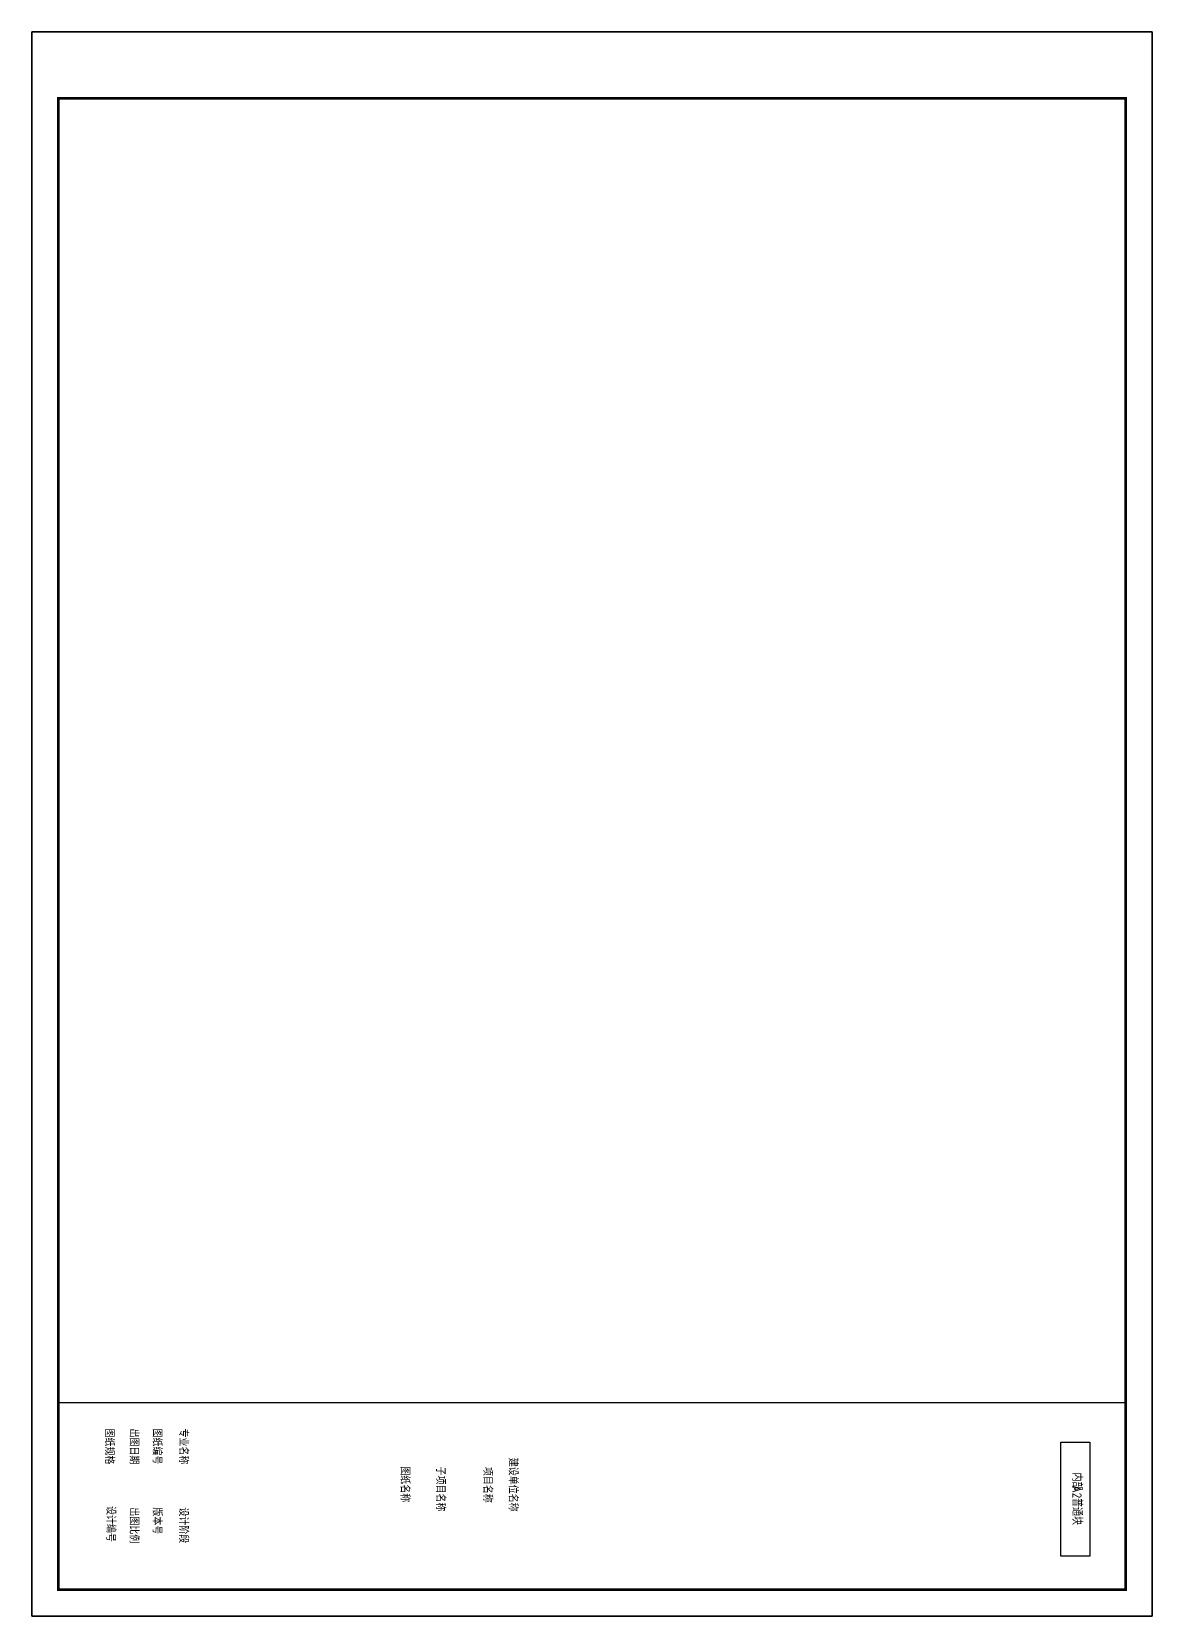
# Model space of a CAD drawing. Extents: x 155929 to 1124874, y 48921 to 424676.
# Drawn here: x 750340 to 792340, y 181871 to 241271 of the extents above; entities that cross this region are included whole.
import ezdxf
from ezdxf.enums import TextEntityAlignment as Align

# ---------------------------------------------------------------- set-up
doc = ezdxf.new("R2010")
doc.units = 0
doc.header["$LTSCALE"] = 1000
doc.header["$MEASUREMENT"] = 0
for name, color, linetype in [('dy_quyu', 7, 'Continuous'), ('PUB_TEXT', 7, 'Continuous'), ('tuqian_neibu_pl', 7, 'Continuous')]:
    doc.layers.add(name, color=color, linetype=linetype)
doc.styles.get("Standard").update_dxf_attribs({"font": 'gbenor.shx', "bigfont": 'gbcbig.shx'})
doc.styles.add('宋体', font='', dxfattribs={"width": 0.8})
doc.styles.get('宋体').set_extended_font_data('SimSun')

# ---------------------------------------------------------------- blocks, each defined once
blk = doc.blocks.new('A2普通块')
for points in [[(-7000, 0), (0, 0), (0, 40000), (-7000, 40000)], [(-5526, 38657), (-1251, 38657), (-1251, 37576), (-5526, 37576)]]:
    blk.add_lwpolyline(points, close=True)
at = {"layer": 'PUB_TEXT'}
for s, height, p in [('内部', 337.6, (-4390, 38003)), ('A2', 350, (-3899, 38003)), ('普通块', 337.6, (-3432, 38003))]:
    blk.add_text(s, height=height, dxfattribs=at).set_placement(p)
blk = doc.blocks.new('A2_202511250831')
blk.add_lwpolyline([(58400, 41000), (51400, 41000), (51400, 1000), (58400, 1000)], close=True)
at = {"layer": 'tuqian_neibu_pl'}
blk.add_lwpolyline([(0, 0), (59400, 0), (59400, 42000), (0, 42000)], close=True, dxfattribs=at)
at = {"layer": 'tuqian_neibu_pl', "const_width": 100}
blk.add_lwpolyline([(2500, 1000), (58400, 1000), (58400, 41000), (2500, 41000)], close=True, dxfattribs=at)
blk.add_blockref('A2普通块', (58400, 1000))
at = {"style": '宋体', "width": 0.8}
for tag, p in [('建设单位名称', (54489, 18064)), ('项目名称', (54489, 17109)), ('子项目名称', (54643, 15343)), ('图纸名称', (54481, 14011))]:
    blk.add_attdef(tag, text='', height=300, dxfattribs=at).set_placement(p, align=Align.MIDDLE_CENTER)
for tag, p in [('专业名称', (52361, 5855)), ('设计阶段', (55318, 5855)), ('图纸编号', (52361, 4866)), ('版本号', (55318, 4866)), ('出图日期', (52361, 4000)), ('出图比例', (55318, 4000)), ('图纸规格', (52361, 3078)), ('设计编号', (55265, 3129))]:
    blk.add_attdef(tag, text='', height=300, dxfattribs=at).set_placement(p, align=Align.TOP_LEFT)

msp = doc.modelspace()

# ---------------------------------------------------------------- linework, layer by layer
at = {"layer": 'dy_quyu'}
msp.add_lwpolyline([(750340, 181871), (750340, 241271), (792340, 241271), (792340, 181871)], close=True, dxfattribs=at)
msp.add_lwpolyline([(750340, 181871), (750340, 241271), (792340, 241271), (792340, 181871)], close=True, dxfattribs=at)

# ---------------------------------------------------------------- block references
ref = msp.add_blockref('A2_202511250831', (750340, 241271), dxfattribs=dict(at, rotation=270))
ref.add_attrib('项目名称_001', '项目名称', (767294, 187469), dxfattribs={"layer": '0', "height": 300, "rotation": 270, "style": '宋体', "width": 0.8})
ref.add_attrib('图纸名称_001', '图纸名称', (764196, 187491), dxfattribs={"layer": '0', "height": 300, "rotation": 270, "style": '宋体', "width": 0.8})
ref.add_attrib('子项目名称_001', '子项目名称', (765528, 187484), dxfattribs={"layer": '0', "height": 300, "rotation": 270, "style": '宋体', "width": 0.8})
ref.add_attrib('建设单位名称_001', '建设单位名称', (768249, 187811), dxfattribs={"layer": '0', "height": 300, "rotation": 270, "style": '宋体', "width": 0.8})
ref.add_attrib('专业名称', '专业名称', dxfattribs={"layer": '0', "height": 300, "rotation": 270, "style": '宋体', "width": 0.8}).set_placement((756195, 188909), align=Align.TOP_LEFT)
ref.add_attrib('设计阶段', '设计阶段', dxfattribs={"layer": '0', "height": 300, "rotation": 270, "style": '宋体', "width": 0.8}).set_placement((756195, 185952), align=Align.TOP_LEFT)
ref.add_attrib('图纸编号', '图纸编号', dxfattribs={"layer": '0', "height": 300, "rotation": 270, "style": '宋体', "width": 0.8}).set_placement((755206, 188909), align=Align.TOP_LEFT)
ref.add_attrib('版本号', '版本号', dxfattribs={"layer": '0', "height": 300, "rotation": 270, "style": '宋体', "width": 0.8}).set_placement((755206, 185952), align=Align.TOP_LEFT)
ref.add_attrib('出图日期', '出图日期', dxfattribs={"layer": '0', "height": 300, "rotation": 270, "style": '宋体', "width": 0.8}).set_placement((754341, 188909), align=Align.TOP_LEFT)
ref.add_attrib('出图比例', '出图比例', dxfattribs={"layer": '0', "height": 300, "rotation": 270, "style": '宋体', "width": 0.8}).set_placement((754341, 185952), align=Align.TOP_LEFT)
ref.add_attrib('图纸规格', '图纸规格', dxfattribs={"layer": '0', "height": 300, "rotation": 270, "style": '宋体', "width": 0.8}).set_placement((753419, 188909), align=Align.TOP_LEFT)
ref.add_attrib('设计编号', '设计编号', dxfattribs={"layer": '0', "height": 300, "rotation": 270, "style": '宋体', "width": 0.8}).set_placement((753470, 186006), align=Align.TOP_LEFT)
ref = msp.add_blockref('A2_202511250831', (750340, 241271), dxfattribs=dict(at, rotation=270))
ref.add_attrib('项目名称_001', '项目名称', (767294, 187469), dxfattribs={"layer": '0', "height": 300, "rotation": 270, "style": '宋体', "width": 0.8})
ref.add_attrib('图纸名称_001', '图纸名称', (764196, 187491), dxfattribs={"layer": '0', "height": 300, "rotation": 270, "style": '宋体', "width": 0.8})
ref.add_attrib('子项目名称_001', '子项目名称', (765528, 187484), dxfattribs={"layer": '0', "height": 300, "rotation": 270, "style": '宋体', "width": 0.8})
ref.add_attrib('建设单位名称_001', '建设单位名称', (768249, 187811), dxfattribs={"layer": '0', "height": 300, "rotation": 270, "style": '宋体', "width": 0.8})
ref.add_attrib('专业名称', '专业名称', dxfattribs={"layer": '0', "height": 300, "rotation": 270, "style": '宋体', "width": 0.8}).set_placement((756195, 188909), align=Align.TOP_LEFT)
ref.add_attrib('设计阶段', '设计阶段', dxfattribs={"layer": '0', "height": 300, "rotation": 270, "style": '宋体', "width": 0.8}).set_placement((756195, 185952), align=Align.TOP_LEFT)
ref.add_attrib('图纸编号', '图纸编号', dxfattribs={"layer": '0', "height": 300, "rotation": 270, "style": '宋体', "width": 0.8}).set_placement((755206, 188909), align=Align.TOP_LEFT)
ref.add_attrib('版本号', '版本号', dxfattribs={"layer": '0', "height": 300, "rotation": 270, "style": '宋体', "width": 0.8}).set_placement((755206, 185952), align=Align.TOP_LEFT)
ref.add_attrib('出图日期', '出图日期', dxfattribs={"layer": '0', "height": 300, "rotation": 270, "style": '宋体', "width": 0.8}).set_placement((754341, 188909), align=Align.TOP_LEFT)
ref.add_attrib('出图比例', '出图比例', dxfattribs={"layer": '0', "height": 300, "rotation": 270, "style": '宋体', "width": 0.8}).set_placement((754341, 185952), align=Align.TOP_LEFT)
ref.add_attrib('图纸规格', '图纸规格', dxfattribs={"layer": '0', "height": 300, "rotation": 270, "style": '宋体', "width": 0.8}).set_placement((753419, 188909), align=Align.TOP_LEFT)
ref.add_attrib('设计编号', '设计编号', dxfattribs={"layer": '0', "height": 300, "rotation": 270, "style": '宋体', "width": 0.8}).set_placement((753470, 186006), align=Align.TOP_LEFT)

doc.saveas('drawing.dxf')
